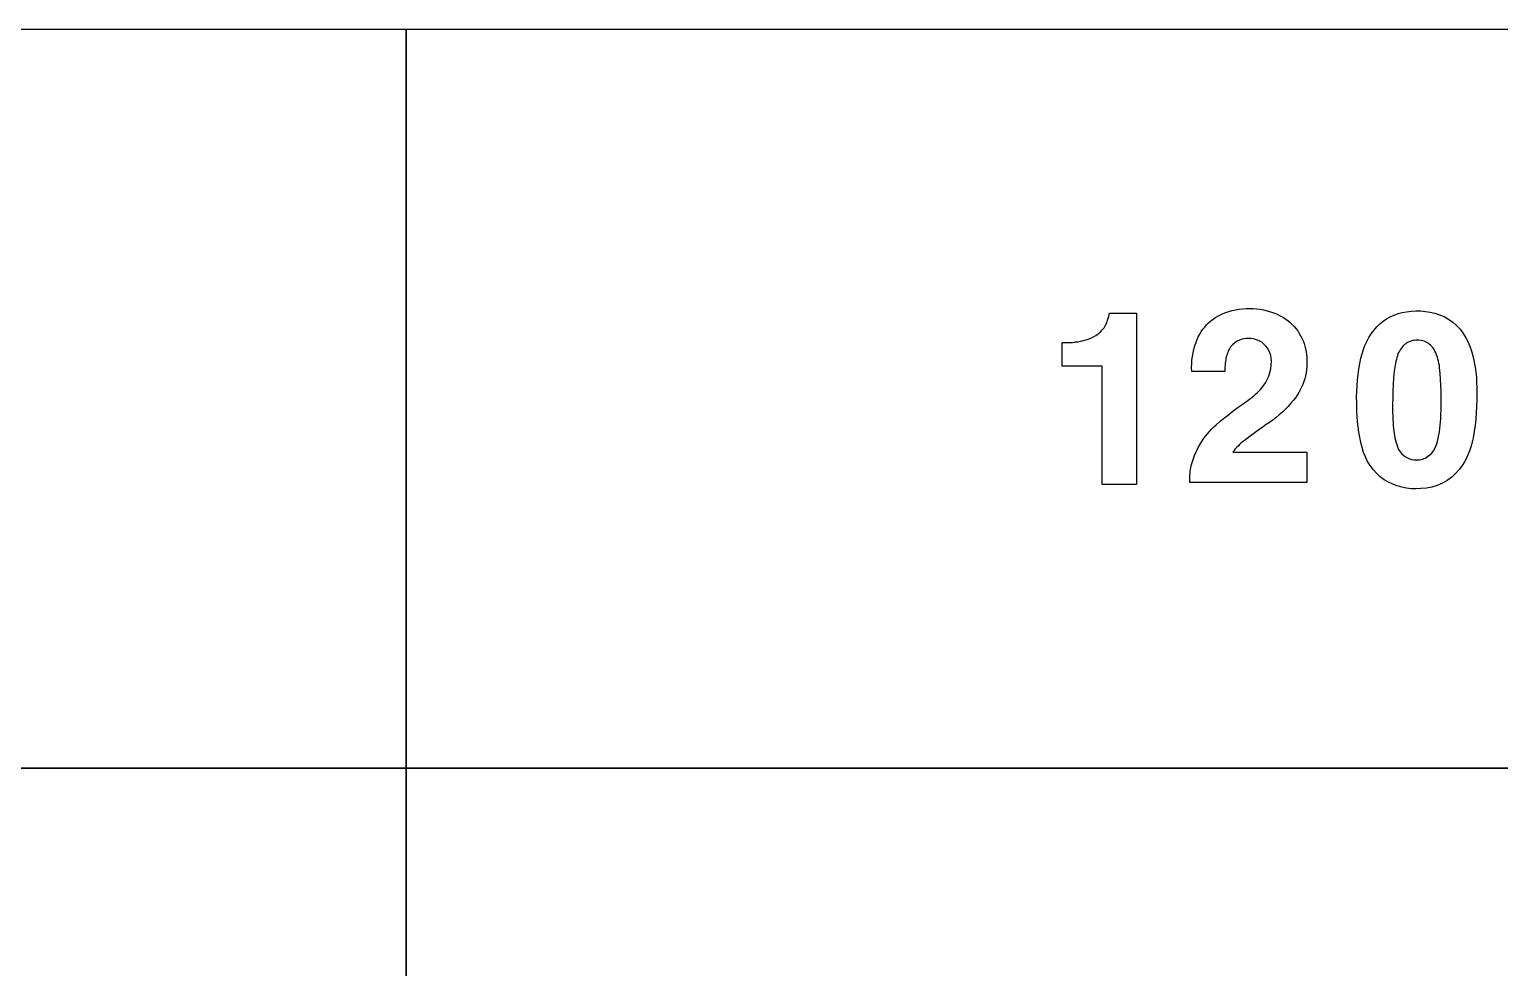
# Model space of a CAD drawing. Extents: x 0 to 4500, y -1000 to 1500.
# Drawn here: x 2745 to 3740, y 865 to 1500 of the extents above; entities that cross this region are included whole.
import ezdxf

# ---------------------------------------------------------------- set-up
doc = ezdxf.new("R2010")
doc.units = 0
doc.header["$MEASUREMENT"] = 0

msp = doc.modelspace()

# ---------------------------------------------------------------- linework, layer by layer
for points in [[(1500, 1000), (3000, 1000), (3000, 1500), (1500, 1500)], [(3000, 1000), (4500, 1000), (4500, 1500), (3000, 1500)], [(1500, 0.0001), (3000, 0.0001), (3000, 1000), (1500, 1000)], [(3000, 0.0001), (4500, 0.0001), (4500, 1000), (3000, 1000)]]:
    msp.add_lwpolyline(points, close=True)
for points in [[(3443.93, 1288.11), (3450.22, 1288.11, 0.0261527), (3453.1, 1288.43, 0.0824327), (3465.02, 1291.9, 0.211118), (3474.64, 1303.3, 0.0230957), (3475.91, 1308.05), (3494.2, 1308.05), (3494.2, 1191.9), (3470.86, 1191.9), (3470.86, 1272.07), (3443.93, 1272.07)], [(3530.36, 1193.33, -0.0640343), (3530.97, 1203.38, -0.161687), (3548.16, 1232.44, -0.0283718), (3568.24, 1247.98, 0.0545111), (3578.27, 1256.59, 0.192461), (3585.45, 1275.57, 0.234238), (3578.93, 1288.23, 0.196223), (3566.78, 1290.52, 0.252425), (3556.26, 1282.28, 0.0856617), (3554.27, 1274.11, 0.0202329), (3553.93, 1268.5), (3531.54, 1268.5, -0.0983795), (3534.44, 1288.32, -0.245047), (3556.6, 1309.03, -0.207102), (3593.55, 1305.03, -0.233443), (3609.13, 1279.91, -0.20961), (3600.41, 1249.1, -0.0785124), (3584.13, 1233.99, 0.0107372), (3566.93, 1221.61, 0.0665092), (3559.31, 1213.92), (3609.47, 1213.92), (3609.47, 1193.33)], [(3643.15, 1247.4, -0.0563084), (3646.05, 1277.56, -0.130301), (3656.7, 1298.58, -0.174843), (3676.77, 1308.86, -0.147552), (3702.27, 1305.67, -0.192146), (3719.94, 1284.95, -0.0833996), (3724.38, 1257.58, -0.0545507), (3721.97, 1223.6, -0.116773), (3712.81, 1202.45, -0.221099), (3686.48, 1189.16, -0.162564), (3661.78, 1195.17, -0.174743), (3646.77, 1216.97, -0.0640867), (3643.18, 1245.14)], [(3667.81, 1232.74, 0.0124589), (3668.05, 1229.71, 0.0668192), (3670.75, 1217.52, 0.615362), (3695.18, 1214.83, 0.0726881), (3697.8, 1221.08, 0.0588562), (3700.05, 1238.98, 0.0389037), (3699.28, 1271.13, 0.084671), (3696.11, 1282.33, 0.156013), (3690.61, 1288.17, 0.143208), (3683.07, 1289.59, 0.172584), (3675.5, 1286.62, 0.132565), (3670.73, 1279.15, 0.0498315), (3668.55, 1268.72, 0.0368731)]]:
    msp.add_lwpolyline(points, format="xyb", close=True)

doc.saveas('drawing.dxf')
